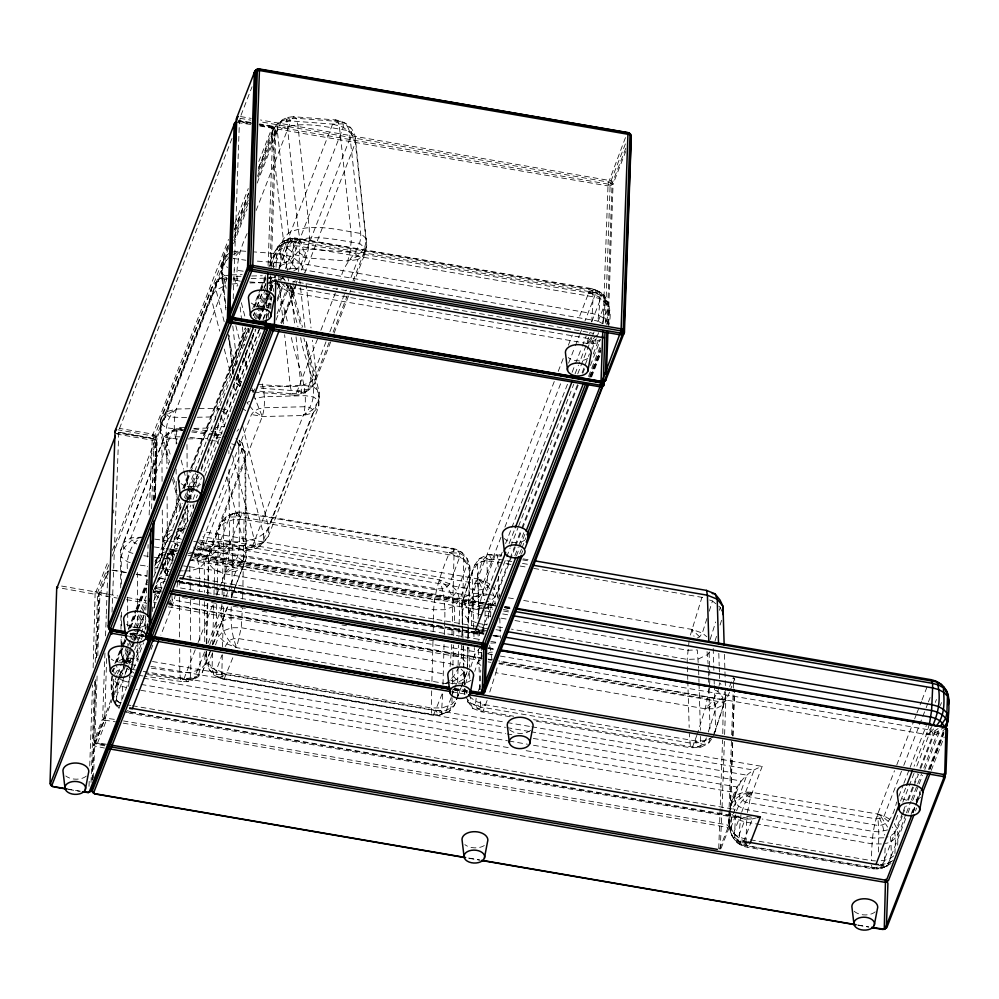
<?xml version="1.0" encoding="UTF-8"?>
<svg xmlns="http://www.w3.org/2000/svg" width="999" height="999" viewBox="0 0 999 999"><rect width="100%" height="100%" fill="white"/><g stroke="black" fill="none" stroke-linecap="round" stroke-linejoin="round"><path stroke-width="0.75" stroke-dasharray="5 3.75" d="M285.377 268.669L295.517 242.557L294.43 237.849L288.624 239.261L287.287 242.158L286.338 269.343L292.582 268.544L293.531 241.358L294.43 237.849L591.508 288.561L597.527 290.821C601.548 300.2 598.501 311.188 598.014 321.104L602.884 323.813C603.696 313.873 607.342 302.048 601.66 293.132L595.154 289.585L592.107 290.334L588.648 292.994L578.508 319.106M215.384 419.592L217.37 408.029L248.202 328.634M206.081 651.648C203.921 664.223 210.839 677.26 224.038 679.308L433.416 715.334L438.998 715.334L449.612 711.138L454.233 705.694L457.255 698.001M206.281 643.856L207.355 601.773M207.555 593.98L207.755 586.188M207.917 579.957L208.516 556.58L221.653 521.79L226.273 516.346L236.9 512.162L242.47 512.15L451.848 548.176C463.511 550.212 471.491 560.901 469.892 572.727L468.531 625.711M206.556 651.111L206.269 662.025L212.088 668.294L221.878 671.915L431.256 707.941L442.395 707.929L451.91 704.283L455.469 700.099M206.756 643.319L207.829 601.236M207.992 595.004L208.304 582.542M208.354 580.981L208.516 556.58L211.526 548.876L219.343 544.205L229.87 543.818L439.248 579.845L449.662 583.841L457.167 591.146L459.765 599.812L458.803 637.212M212.487 652.709L212.088 668.294L213.861 675.149L222.34 678.284L431.718 714.31L441.371 714.297L449.612 711.138L451.91 704.283L452.16 694.942M212.687 644.917L213.761 602.834M213.961 595.042L214.236 584.14M214.285 582.579L214.598 570.117L216.795 560.601L222.39 550.973L229.87 543.818L242.47 512.15L244.168 513.186L453.546 549.213L462.025 552.347L463.811 559.19L462.137 624.65M216.721 604.308L216.121 627.684L218.719 636.338L226.236 643.656L236.651 647.652L446.016 683.678L456.543 683.279L464.36 678.608L467.382 670.916L461.513 686.588M216.97 594.954L217.245 584.04M217.282 582.479L218.644 529.495L221.653 521.79L229.47 517.12L232.143 513.973L239.997 516.733L449.375 552.759L459.652 553.121L467.057 557.779L467.295 564.06L469.892 572.727L459.765 599.812L454.433 606.106L444.917 609.74L433.766 609.752L224.388 573.726L214.598 570.117L208.791 563.836L211.763 555.169L211.526 548.876M221.903 604.245C219.58 620.104 222.265 638.174 236.651 647.652L241.234 627.734L242.37 608.391M222.14 594.892L222.302 588.661M222.465 582.429L223.976 523.201L226.273 516.346L236.9 512.162L239.997 516.733L229.47 517.12L219.343 544.205L219.48 547.839L222.39 550.973L227.285 552.784L436.663 588.811L442.232 588.798L446.99 586.987L449.662 583.841L459.79 556.755L459.652 553.121L456.743 549.987L449.375 552.759C440.584 573.826 432.642 595.916 433.529 619.105M222.315 654.77L221.878 671.915L222.34 678.284L224.038 679.308L233.441 656.206M222.515 646.977L223.589 604.894M223.788 597.102L225.275 563.736L229.87 543.818L219.48 547.839L211.763 555.169L216.795 560.601L225.275 563.736L434.652 599.762L444.305 599.75L452.547 596.59L457.167 591.146L467.295 564.06L459.79 556.755L449.375 552.759L451.848 548.176L453.546 549.213L454.021 555.581L452.297 622.589M231.256 606.843C230.382 620.629 231.481 634.715 236.651 647.652M231.493 597.489L231.78 586.575M231.818 585.027L233.491 519.567L234.515 513.199L244.168 513.186L242.919 586.563M242.607 599.038L242.882 588.124M431.693 690.796L431.256 707.941L431.718 714.31L433.416 715.334L442.819 692.232L441.371 714.297L438.998 715.334L435.901 710.764L226.523 674.737L216.246 674.362L208.828 669.717L208.591 663.436L206.006 654.77L207.068 651.91M431.93 681.443L432.967 640.921M433.204 631.568L433.491 620.666M442.994 684.552L444.08 642.469M444.28 634.677C444.917 616.346 446.491 597.215 439.248 579.845C453.633 589.323 456.306 607.392 453.996 623.251M451.748 644.417L450.112 666.495M451.985 635.064L452.26 624.15M452.197 693.381L452.272 690.259M452.435 684.028L452.872 666.882M452.909 665.322L453.434 645.067M453.671 635.714L453.946 624.8M457.292 696.44L457.492 688.648M457.654 682.417L458.054 666.832M458.091 665.272L458.603 645.004M461.613 644.917L461.288 657.379L459.403 665.534M461.813 637.125L462.087 626.211M467.32 669.455L467.544 646.515M467.744 638.723L469.617 565.471L463.811 559.19L454.021 555.581L244.643 519.555L233.491 519.567L223.976 523.201L218.644 529.495M467.495 666.233L467.982 647.539M468.219 638.186L468.494 627.272M89.023 786.313L89.236 780.069M89.723 766.033L92.557 684.952M93.157 667.794L95.155 591.845L59.565 585.714M91.034 782.504L94.568 681.143M95.23 662.424L97.565 595.367L96.104 591.495L108.466 560.464M92.145 780.057L93.357 745.404L124.925 664.11M95.642 679.632L93.644 740.084L96.191 743.256L104.858 744.942M96.404 657.879L98.626 594.168L108.254 570.754L107.555 578.396M92.245 779.944L93.968 743.818L93.357 745.404M93.644 740.084L95.754 679.482M96.516 657.717L99.251 592.582L98.626 594.168M93.519 778.146L94.568 748.014L96.154 744.168L95.542 742.856L125.936 664.597M97.09 676.036L94.805 741.295L95.142 742.719L96.841 743.331L104.533 744.655M97.79 655.831L99.85 596.778L101.436 592.919L100.824 591.62L108.903 570.829M104.945 652.984L102.722 716.695L104.183 720.566L95.579 741.957L96.191 743.256M105.544 635.888L106.256 615.684M106.306 614.135L107.505 579.944M106.631 658.516L104.733 718.031L105.132 720.217L115.472 721.815M113.636 513.011L113.749 509.89M112.05 612.125L118.869 430.132L232.268 137.725M112.35 676.136C111.763 687.175 109.178 700.711 119.256 708.628L113.749 701.635L112.962 696.678L113.549 679.869L111.975 675.736C110.652 685.851 109.278 699.575 121.591 703.196L122.914 680.656L118.044 677.946L116.471 700.349L117.095 705.132L119.53 706.493M145.167 628.808L145.604 616.333M145.829 610.089L146.104 602.297M146.428 592.931L147.352 566.421M147.677 557.067L148.114 544.592M149.151 514.96L152.372 435.901L228.521 239.41M151.598 508.741L153.996 440.122L152.884 434.153L119.393 428.384M153.771 500.249L155.894 439.435L155.532 437.5L152.884 434.153L154.97 434.965L156.955 438.236L154.783 500.599M153.883 500.087L155.607 439.41L120.092 432.754L116.833 433.616M155.157 498.189L156.618 440.459L153.921 438.786L118.481 433.017L118.257 434.353L151.761 440.109L153.996 440.122L156.955 438.236L227.51 256.568M155.27 498.014L157.118 442.045M152.323 611.563L152.485 607.042M155.145 572.927C154.071 564.248 156.468 553.808 166.084 551.411M154.333 607.854L154.857 592.794L155.981 586.838L194.368 488.012M159.74 563.711L160.714 555.968L162.862 552.784L166.346 551.523M162.013 558.029L162.437 545.804L164.186 536.6L178.833 498.863M162.55 553.833L162.974 541.608L179.882 498.076M165.547 560.102L165.172 579.732M167.407 574L167.52 553.608L172.64 556.455L172.49 561.038M171.94 563.848L172.815 550.424L173.314 549.687L177.26 549.974M233.217 298.713L239.373 122.502L240.497 116.546L252.06 86.776M266.233 318.519L266.558 309.166M266.608 307.605L267.108 293.569M268.082 265.497L272.877 128.272L272.477 126.661L260.289 124.563M268.244 317.67L268.519 309.865M268.569 308.316L269.056 294.28M270.042 266.209L274.837 128.971L273.451 127.01L271.978 127.51L259.802 125.412M269.88 308.441L270.23 295.492M270.504 290.359L270.929 275.212M271.204 267.42L275.999 130.195L274.488 127.547L272.477 126.661L258.441 162.387M270.891 308.741L271.104 302.709M271.154 301.211L271.316 296.691M271.516 290.659L272.315 280.195L270.766 282.829L271.84 281.618M273.564 267.982C271.391 255.519 277.235 240.996 290.572 238.336L292.944 239.473L295.517 242.557L588.648 292.994C607.342 292.12 612.887 308.516 609.003 324.488M273.376 291.483L273.476 288.461M276.049 267.195L276.586 251.91L277.66 247.09C283.691 241.77 292.207 240.734 299.912 241.808L593.044 292.245C599.562 293.569 607.092 296.878 608.666 304.046L608.154 308.029L601.96 323.988M554.27 381.506L477.634 578.846C472.277 593.756 471.653 609.777 471.403 625.449L474.1 625.636M478.496 615.234L478.733 596.678L477.634 578.846L202.922 531.58M480.057 689.672L480.744 670.079M481.118 659.54L481.431 650.499M485.164 611.338L484.677 625.087L482.767 632.554L476.96 633.965L473.014 633.691L176.224 582.23M490.646 616.895L491.008 606.206L489.785 598.026M495.292 606.156L494.68 597.539L492.232 591.795L494.33 588.686L506.156 558.216M603.084 323.114L608.066 183.878L625.524 137.425M605.319 323.152L610.102 185.926L609.115 184.291L259.528 123.913M607.167 324.026L612.012 185.24L610.277 182.405L259.94 121.728M608.179 324.375L613.074 184.028L611.076 180.757L260.464 119.98M608.628 324.088L609.527 309.203C607.517 302.31 605.981 293.993 598.164 291.271L593.681 291.221L588.648 292.994L591.508 288.561L597.527 290.821M718.743 848.651L722.552 739.884M722.764 733.666L723.288 699.924L499.188 661.55M722.002 809.115L720.179 849.387L721.715 846.765M722.065 807.567L724.4 740.746M724.612 734.527L725.699 703.446L724.238 699.575L727.459 692.045M731.443 741.008L728.571 823.363L726.985 827.222L727.597 828.521L719.517 849.312M731.668 734.789L733.241 689.722M733.291 688.174L733.503 681.955M747.402 812.462L750.486 797.252L762.162 766.42C743.331 772.427 731.805 790.746 730.019 809.802C726.773 824.187 729.969 844.517 747.464 847.252L873.089 868.868L880.893 868.655L889.847 864.372M730.219 810.589L729.17 827.559L730.394 810.201M730.281 809.04L732.604 742.22M732.829 736.001L734.452 689.385M730.381 808.878L732.717 742.057M732.941 735.851L734.565 689.223M902.621 812.761L882.442 864.734L880.281 866.882L874.412 867.631L748.788 846.016L745.279 844.592L740.796 844.555L737.299 842.694L731.792 835.701L729.432 826.61L729.969 822.414L735.014 809.427L735.601 792.619L737.05 786.975L525.099 750.499M875.511 860.913L871.478 860.626C871.715 844.954 872.339 828.933 877.696 814.035L894.517 770.716M878.521 851.947L878.808 831.855L877.696 814.035L752.072 792.419C744.492 791.208 735.601 793.368 731.755 800.599L730.019 809.802M885.176 848.051L884.165 864.847L882.841 867.731L880.893 868.655L878.508 867.519M894.929 853.546L895.466 838.273L894.754 832.716L892.307 826.972M897.676 845.129L898.051 834.44L897.214 829.07L894.392 823.875L898.326 813.76M478.022 618.781C479.433 596.728 487.762 575.736 495.142 555.157L497.152 554.383L501.735 555.169M709.577 684.902L709.889 678.821M132.78 676.311L129.708 675.786L128.409 688.149L122.178 686.4L117.058 683.541L113.549 679.869M279.308 268.356L282.155 254.058L332.617 124.126L335.389 119.917C344.493 121.229 352.797 126.786 355.095 136.114L366.745 245.504L364.897 253.846L354.245 281.268M114.211 673.139L113.212 670.516L113.724 666.533M130.17 677.447L119.768 705.893L115.147 702.309L112.263 697.714L112.775 693.718L119.493 676.398M163.237 563.786L162.725 567.769L166.883 575.724L162.725 567.769L162.288 565.197M165.609 572.377L166.046 568.98L190.834 505.132M172.64 556.455C173.888 536.663 190.884 523.151 194.081 503.746M177.834 529.42L177.997 528.121L184.503 528.409L182.917 533.254L179.408 531.83L177.834 529.42L184.503 528.409L179.408 531.83L173.252 538.786M740.946 814.722C740.471 824.625 737.412 835.614 741.445 844.992L743.805 846.228L746.865 845.479M177.672 582.142L176.973 587.375L481.555 639.785M298.614 271.603L299.975 246.366L299.912 241.808L298.376 238.124L295.517 242.557C280.207 238.798 271.253 253.634 269.006 266.696M591.745 322.04L593.106 296.803L592.494 289.41L299.363 238.973L293.931 238.586L283.978 240.946C278.396 248.714 281.169 259.478 280.619 268.469M689.123 640.646L687.162 659.365L687.762 679.482M709.427 687.936L705.244 708.791L697.414 733.566M159.453 593.581L154.857 592.794L155.082 591.458L161.301 591.982M735.589 814.809L734.515 834.415L735.139 839.197L739.997 841.907L745.916 843.568L747.464 847.252L750.311 842.831M718.793 687.062L717.906 691.358L712.612 700.873L705.244 708.791L495.866 672.764L488.961 694.63M719.093 685.626L719.68 682.767L721.615 685.164M171.778 535.352L168.157 539.16L165.16 544.517L164.011 549.937L162.437 545.804L164.186 536.6L167.32 532.43L179.72 500.499M606.805 324.588L607.38 321.878L603.858 318.206L598.738 315.359L592.519 313.611L299.388 263.174C292.22 262.287 284.178 262.7 278.184 267.17M113.112 669.043L112.512 671.553L113.636 668.656M175.724 593.968L172.652 604.807L160.876 635.127M296.466 283.616L293.756 292.969L281.93 323.439M593.618 333.579L589.959 332.555L586.888 343.406L578.995 363.723M929.482 723.663L926.41 734.502L914.073 766.27M495.866 672.764L497.989 664.285M690.396 635.039L701.935 597.327L704.907 597.165M741.658 812.212L745.341 802.234L752.072 792.419C743.706 792.844 735.127 796.84 731.243 804.582L734.415 810.264M449.912 682.167L446.016 683.678L446.878 680.681M465.309 684.377L470.367 668.343M470.829 666.882L474.513 655.232L479.857 647.689L482.155 656.156L477.522 662.674L474.762 671.415M476.136 698.251L475.349 705.406L478.259 709.003L483.154 710.976L513.723 716.246M478.434 690.958L480.744 683.666M487.125 700.461L483.154 710.976L481.143 711.75L472.664 708.328L466.446 699.587M706.942 618.493L702.334 633.066L699.662 636.838L696.091 638.536M709.24 611.201L712.462 600.998L707.192 599.163M710.152 639.485L715.671 621.99M719.355 610.327L720.279 607.417L716.92 604.657M714.997 641.096L716.845 635.277M720.067 625.062L721.902 619.23M696.952 735.027L692.532 747.002L690.521 747.776L534.64 720.953M706.455 737.874L702.859 744.555L698.101 746.84L692.532 747.002L533.591 719.655M708.291 732.042L715.659 708.728L715.521 704.47L712.612 700.873L707.717 698.9L498.339 662.874M713.498 735.551L725.761 698.463L725.586 692.27M725.499 689.959L722.926 697.577L723.164 704.944L715.659 708.728L705.244 708.791L715.521 704.47L722.926 697.577L717.906 691.358L712.25 689.073M209.728 644.792L216.121 627.684L221.466 621.39L230.981 617.757L242.133 617.744L451.498 653.771L461.288 657.379L467.107 663.661M212.325 653.446L208.591 663.436L216.109 670.741L226.523 674.737L219.143 677.509L216.246 674.362L216.109 670.741L221.965 655.057M215.522 644.892L218.719 636.338L223.339 630.893L231.581 627.747L241.234 627.734L450.611 663.761L457.679 666.37M225.162 646.503L228.896 640.509L233.654 638.686L239.236 638.686L445.554 674.188M451.211 697.539L446.416 710.364L443.756 713.511L435.901 710.764L446.416 710.364L454.233 705.694L460.639 688.586M451.748 696.116L456.543 683.279L456.406 679.657L453.509 676.51L449.837 675.162M461.163 687.162L464.36 678.608L464.123 672.327L461.113 669.068M457.779 696.578L460.989 688.024M234.728 223.426L248.276 188.549M228.359 245.067C216.046 265.659 224.375 289.36 225.986 311.426M234.528 229.196L248.539 193.094M258.641 167.108C267.769 150.424 268.456 117.333 293.669 116.746L335.389 119.917L346.378 123.626L349.313 130.782L360.689 233.454C362.15 251.76 343.319 260.989 341.059 278.346M228.346 246.029L154.97 434.965L152.372 435.901L117.894 429.782M234.553 230.045L248.664 193.719M258.254 169.006L274.063 128.309L273.451 127.01M228.759 247.64L221.466 266.408L226.049 307.779M234.927 231.756L248.376 197.103M258.466 171.116L271.928 136.476L273.776 128.134L283.379 119.306L290.896 120.941L332.617 124.126L343.156 123.851L351.386 128.247L351.623 134.053L355.369 142.82L366.745 245.504L352.734 281.593M227.01 254.795L156.456 436.463L153.883 438.099L151.96 438.086L116.758 431.705M233.778 237.35L248.464 199.563M257.492 176.311L275.549 129.808L275.499 128.596L274.038 127.622L271.978 127.51L274.063 128.309L276.049 131.581L257.43 179.545M112.4 550.324L155.182 440.172L154.57 438.873M233.716 240.584L248.401 202.797M108.829 564.86L97.203 593.431L93.631 594.018L58.429 587.637M112.2 556.156L156.668 441.67L156.618 440.459L155.145 439.473M233.616 243.719L247.078 209.066M257.168 183.079L280.719 122.44L290.896 120.941L293.669 116.746L296.216 118.257L337.937 121.428L339.56 128.247L350.936 230.919L351.211 241.209L350.05 252.235L347.789 261.026L306.069 257.854L295.379 254.757L287.05 247.914L283.304 239.148L271.928 136.476L277.247 130.182C299.488 119.555 326.111 127.173 349.313 130.782L355.095 136.114L355.369 142.82L304.907 272.752L301.161 263.986L292.832 257.143L282.155 254.058L254.333 251.935M247.153 233.554C239.51 249.725 234.965 267.682 237.787 285.589M256.131 210.464L290.896 120.941L288.112 117.22L286.588 119.068L278.384 122.69L277.247 130.182L288.624 232.867L291.658 242.47L298.039 251.623L306.069 257.854L300.462 272.29M114.835 663.648L124.376 639.098M128.297 628.995L135.589 610.227M136.151 608.778L147.365 579.907M182.78 488.711L190.11 469.842M190.672 468.394L245.329 327.647M252.66 308.778L259.99 289.922M260.552 288.461L265.622 275.412M115.884 662.886L122.602 645.566M123.164 644.118L124.85 639.785M128.771 629.682L136.064 610.913M136.626 609.465L147.278 582.042M183.828 487.924L189.46 473.414M191.721 467.607L245.816 328.309M254.27 306.543L266.109 276.074M270.055 265.909C271.641 251.149 286.376 243.356 299.975 246.366L593.106 296.803L599.325 298.551L604.445 301.398L607.966 305.07M125.262 640.709L116.858 662.362C122.964 657.292 131.306 657.517 138.649 659.14M130.32 627.709L137.038 610.389M137.6 608.94L147.14 584.403M154.982 564.185L159.316 555.307L163.511 553.234M184.228 488.898L246.778 327.822M254.67 307.505L265.946 278.484M271.016 265.434L278.334 246.566L280.432 243.456L287.2 239.56L291.171 240.11L295.517 242.557L289.822 241.071L284.615 241.383L274.088 266.858M123.913 645.317L121.129 652.522L123.701 663.648M124.475 643.88L126.711 638.124M130.632 628.034L137.338 610.764M137.899 609.328L147.402 584.84M154.67 566.121L162.5 545.966L162.263 509.065M253.259 315.634L254.37 312.749M256.618 306.968L263.349 289.648M263.911 288.199L267.27 279.545M248.539 328.659L232.842 369.081L233.067 374.45M253.596 315.672L254.708 312.774M256.955 307.005L263.686 289.673M264.248 288.236L265.921 283.903M272.652 266.583L283.304 239.148L288.624 232.867C310.864 222.24 337.487 229.845 360.689 233.454L366.471 238.786L364.66 248.027L364.897 253.846L357.954 259.528L350.112 279.732M126.661 646.44L121.304 661.9L127.373 659.352L134.041 658.341L127.085 663.648M130.032 637.787L131.706 633.453M133.953 627.672L140.684 610.352M141.246 608.903L146.291 595.916M153.584 577.147L161.988 555.494L157.23 558.416L154.87 561.538M172.652 528.046L182.23 503.384M184.478 497.577L187.862 488.873M188.424 487.425L250.412 327.809M254.358 317.645L266.196 287.175M269.58 278.471L270.704 275.574M116.97 675.361L111.925 688.348L112.775 693.718L115.584 698.913L120.08 703.433M117.532 673.913L121.453 663.811M122.015 662.362L128.184 646.49M128.746 645.042L130.432 640.709M130.994 639.26L134.915 629.158M135.477 627.722L141.646 611.838M142.208 610.389L146.129 600.287M185.489 498.926L195.642 472.802M255.369 318.993L265.522 292.869M269.468 282.717L271.716 276.91M186.676 499.363L196.328 474.525M256.656 319.156L266.87 292.869M269.643 285.726L271.391 281.243M126.186 663.473L123.988 661.375L127.897 651.298M130.132 645.541L131.818 641.221M132.368 639.785L136.289 629.707M136.851 628.271L146.353 603.783M187.737 499.725L192.258 488.099M192.819 486.638L197.34 475.012M258.291 318.057L269.018 290.447M269.58 288.998L272.964 280.269M120.055 674.949L132.954 641.745M133.516 640.309L143.044 615.759M188.024 499.937L192.532 488.336M193.107 486.875L198.177 473.826M258.479 318.556L262.412 308.404M262.987 306.955L269.181 290.984M269.742 289.535L272.565 282.28M125.437 662.799L131.119 648.176M131.631 646.852L138.436 629.333M138.948 628.021L145.13 612.075M129.783 652.285L127.535 658.054L127.86 660.626L130.532 662.649L133.154 659.427M132.03 646.503L133.704 642.17M134.266 640.734L138.749 629.183M139.311 627.734L143.794 616.183M153.334 591.645L165.672 559.877M166.234 558.441C166.683 553.496 171.104 550.049 175.936 551.211L152.547 610.701M178.571 526.673L187.025 504.907M189.273 499.1L198.289 475.886M201.111 468.631L255.207 329.32M259.153 319.168L269.855 291.596M270.429 290.147L274.375 279.995M278.883 268.381L289.023 242.257L292.944 239.473L297.053 239.36L592.107 290.334L594.767 292.357L595.092 294.93L584.939 321.041M239.835 386.438L236.825 383.666L236.588 377.847L255.095 330.207M259.016 320.105L263.499 308.554M264.061 307.105L270.23 291.233M270.791 289.785L274.713 279.683M279.196 268.132L287.05 247.914L291.658 242.47C312.687 232.755 337.774 240.459 359.652 243.406L364.66 248.027L357.829 256.169L347.789 261.026L357.954 259.528L357.829 256.169L354.932 253.496L350.05 252.235L308.329 249.063L302.784 249.538L298.039 251.623L295.379 254.757L289.772 269.193M194.93 486.55L198.876 476.386M201.136 470.566L255.881 329.595M259.84 319.418L270.567 291.808M271.129 290.359L273.389 284.54M126.498 663.149L134.952 641.408M135.514 639.959L145.08 615.322M105.732 721.977L97.652 742.769L106.881 744.355M124.55 675.824L115.584 698.913L115.147 702.309L116.421 705.656L119.618 707.654M125.112 674.375L128.471 665.709M129.033 664.273L132.405 655.606M134.64 649.837L146.978 618.069M153.709 600.749L158.042 591.87L165.072 588.086M193.094 499.338L197.04 489.173M197.602 487.724L201.548 477.572M203.796 471.765L259.028 329.558M262.974 319.405L266.92 309.24M267.482 307.792L271.428 297.64M259.603 329.233L228.197 410.077L225.562 413.361L220.891 415.834L224.663 426.148L215.21 427.872L218.282 444.18M263.524 319.131L267.445 309.016M268.007 307.58L271.928 297.465M276.973 284.478L278.584 277.997M136.276 652.572L140.772 641.021M141.321 639.585L144.693 630.918M145.255 629.47L146.378 626.585M196.341 497.939L197.465 495.042M204.795 476.173L261.139 331.069M266.221 318.007L267.907 313.661M277.485 288.986L281.431 278.833M136.164 657.167L141.196 644.205M133.541 668.781L143.631 642.794M277.06 299.25L281.568 287.637L285.664 283.554L293.756 292.969L586.888 343.406L593.381 343.693L599.3 342.307L599.625 339.847L593.556 342.395L586.888 343.406L592.981 334.69M277.435 300.961L284.727 282.193M277.123 313.674L287.774 286.251L285.489 284.715M276.049 320.055L287.312 291.034L291.246 288.236L295.342 288.124L588.473 338.561L591.982 339.985L593.556 342.395L591.695 348.052M151.124 649.437L152.797 645.117M280.831 322.814L297.09 280.944M281.518 323.639L292.732 294.767L292.507 288.336L290.871 285.789M197.228 546.041L201.099 547.652L211.813 546.478L252.759 545.466L259.777 546.191L262.412 542.907L312.874 412.974L312.762 409.752L309.94 407.467L305.157 406.73L264.211 407.742L258.753 408.741L254.083 411.213L251.448 414.498L200.986 544.43L201.099 547.652L203.921 549.937L208.704 550.674L249.65 549.662C258.142 549.587 263.699 542.694 268.281 536.426L318.743 406.493L319.056 391.408L305.594 339.123M195.255 649.762L184.066 678.558L181.98 681.618L144.58 676.186M198.052 642.569L213.149 603.696M216.496 595.054C223.401 578.958 229.995 562.275 229.483 544.443L228.983 466.021M317.507 338.986L297.315 390.959L294.543 395.167L254.37 392.108M320.866 330.319L337.125 288.449M204.595 651.897L194.53 677.821L192.095 680.282L187.5 681.668L181.98 681.618L180.432 679.332L179.82 672.302L179.658 646.166M207.942 643.256L223.039 604.383M225.836 597.19L230.319 585.664M230.869 584.228L235.901 571.266L235.539 568.406L232.467 565.896L227.497 564.423L191.596 559.203M325.999 341.82L307.492 389.46L304.832 392.607L300.1 394.692L294.543 395.167L292.008 393.656L254.92 390.834M329.92 331.705L346.191 289.847M329.183 342.232L316.283 375.437L314.435 383.778L309.827 389.223L304.832 392.607L297.315 390.959L257.143 387.899M333.104 332.118L347.128 296.029M209.94 651.735L202.148 672.739L197.927 676.997L192.095 680.282L145.167 672.914M212.737 644.53L227.834 605.656M231.194 597.015L235.102 586.937M235.664 585.501L246.291 558.141L245.642 456.655L244.905 450.924L242.145 442.819L238.948 440.222M210.539 651.148L202.148 672.739L194.53 677.821L184.066 678.558L187.5 681.668L189.985 679.407L197.927 676.997L200.025 669.605L199.912 651.161M213.336 643.943L228.434 605.069M231.231 597.864L246.291 558.141L245.554 552.41L244.905 450.924L238.749 445.904L236.813 438.486M330.694 341.908L314.435 383.778L307.492 389.46L297.315 390.959L300.1 394.692L301.623 392.832L309.827 389.223L310.964 381.718L306.206 338.811M334.066 333.241L350.886 289.935M625.399 143.906L611.076 180.757L607.879 185.914L259.166 125.911M625.786 148.239L612.574 182.255L607.879 185.914L610.102 185.926L613.074 184.028L625.736 151.423M558.216 371.353L564.41 355.382M568.356 345.229L572.302 335.065M500.974 537.25L484.065 580.781L481.918 582.929L478.121 583.828L202.859 536.688M504.92 527.097L561.276 381.993M568.606 363.124L574.8 347.165M575.362 345.716L579.308 335.552M579.87 334.103L581.568 329.745M193.706 541.371L474.55 589.697C480.007 590.446 486.988 589.535 489.822 584.178L502.222 552.247M505.606 543.543L511.238 529.033M511.8 527.584L567.594 383.928M572.102 372.315L574.924 365.06M575.486 363.611L581.68 347.652M582.242 346.203L586.188 336.039M591.82 321.528L600.849 298.314L601.161 295.854L598.164 291.271M509.115 543.643L515.322 527.684M575.049 373.876L578.433 365.172M506.718 556.768L510.102 548.064M510.664 546.615L517.994 527.747M518.556 526.298L573.788 384.091M577.734 373.938L591.82 337.662M592.382 336.201L594.068 331.855M598.014 321.69L605.344 302.834L605.781 299.438L604.507 296.091L600.237 293.419L594.767 292.357L588.648 292.994C598.613 294.867 608.716 302.547 609.003 313.399L605.057 323.551M509.415 559.902L482.367 629.557L480.219 631.705L474.338 632.454L473.014 633.691L472.028 632.842L175.125 581.343M509.977 558.453L514.485 546.84M515.047 545.392L521.253 529.433M521.815 527.984L577.609 384.328M582.117 372.714L589.447 353.846M515.172 547.452L497.14 593.881L494.68 597.539L490.509 600.499L486.413 601.972M515.734 546.003L521.928 530.044M522.489 528.583L578.284 384.94M582.792 373.326L584.49 368.968M591.808 350.112L596.316 338.499M596.89 337.05L598.576 332.692M497.977 599.25L499.675 594.904M514.885 555.719L518.269 547.015M518.831 545.566L524.463 531.056M593.219 354.021L599.412 338.062M516.471 555.831L519.28 548.364M519.867 547.115L525.511 532.579M590.409 365.447L600.574 339.298M519.68 553.733L521.378 549.375M521.94 547.927L525.886 537.749M588.548 376.436L600.399 345.916M589.41 377.123L600.686 348.102M521.628 553.658L522.752 550.761M590.384 376.635L600.524 350.512M590.596 376.473L600.761 350.312M590.859 377.297L600.449 352.635M591.658 376.798L600.699 353.546M729.62 686.5L732.841 678.184M729.495 692.157L726.261 700.474L723.688 702.11L721.765 702.097L498.776 663.723M730.032 690.771L734.34 679.682L734.29 678.471L732.816 677.484M730.556 805.619L735.601 792.619L136.089 689.472M721.091 848.351L729.794 825.973M896.765 764.947L914.147 720.192M914.709 718.743L916.395 714.41M916.945 712.974L921.44 701.423M922.002 699.974L927.047 686.975M901.523 771.203L884.14 815.971L881.992 818.106L876.111 818.868L748.563 796.715L745.891 794.692L745.579 792.12L754.108 770.154L531.543 731.855M903.77 765.434L925.636 709.128M926.198 707.679L927.871 703.358M928.433 701.91L930.119 697.577M533.316 738.423L746.777 775.149L739.347 795.966L740.259 798.401L745.341 802.234L874.625 824.874C888.81 828.458 894.117 812.899 896.627 802.035M898.863 796.253L903.358 784.702M903.908 783.266L909.515 768.83M910.077 767.382L926.348 725.511M935.314 702.409L936.438 699.525M900.611 800.923L906.218 786.475M902.809 802.209L914.023 773.338M916.832 766.121L931.967 727.135M940.371 705.481L941.495 702.597M903.183 811.313L905.431 805.544M907.666 799.762L913.835 783.878M914.397 782.442L917.769 773.775M920.004 768.006L932.904 734.802L932.579 732.23L927.996 729.67L500.349 656.081M902.259 816.071C899.287 824.362 896.652 835.314 886.488 837.162M902.821 814.635L906.18 805.968M908.428 800.187L913.473 787.2M914.035 785.751L918.518 774.2M920.753 768.431L936.463 728.009M905.906 814.222C901.123 824.949 899.562 841.245 885.339 843.468M906.468 812.774L910.951 801.235M911.513 799.787L917.119 785.351M917.681 783.903L921.602 773.8M923.85 768.019L939.547 727.597M905.743 818.593L888.361 863.348L884.265 867.432L880.281 866.882M907.979 812.824L910.788 805.606M913.036 799.824L918.643 785.389M919.192 783.94L922.564 775.286M924.799 769.505L938.823 733.416L938.211 728.521L932.579 732.23L926.41 734.502L498.763 660.926M911.063 814.235L913.873 807.017M916.108 801.235L920.042 791.133M928.446 769.48L943.58 730.494L944.018 727.097L939.135 730.956L933.066 733.503L926.41 734.502L933.141 724.687M912.599 812.262L915.971 803.596M916.533 802.16L920.454 792.045M929.42 768.943L944.005 731.405M912.886 812.374L915.134 806.568M915.696 805.119L920.204 793.531M929.769 768.893L943.843 732.654M913.086 812.949L916.445 804.282M917.007 802.834L920.366 794.18M929.907 769.63L943.918 733.541M915.496 810.963L916.62 808.066M931.255 770.379L944.205 737.05M106.706 573.376L107.33 571.79M714.597 733.116L725.761 698.463L725.536 691.37M119.043 675.586L124.288 666.495M127.298 668.169L124.675 674.375L120.542 672.065L117.695 669.093L116.421 665.746M736.575 810.838C739.322 803.084 744.942 796.478 752.072 792.419C743.693 794.68 736.226 800.449 732.742 808.516M474.338 632.454L475.362 630.332M114.698 674.45L119.505 667.195M251.149 122.989L238.973 120.891L238.486 121.741L250.662 123.839M459.09 666.895L453.509 676.51L450.299 679.582M252.822 391.983L254.907 388.836M274.25 277.934L276.711 274.275M154.907 561.363L156.543 558.928L160.714 555.968L164.81 554.495M113.212 670.516L114.823 668.131M709.602 651.96L707.829 654.47L698.301 659.015L687.162 659.365L511.401 629.12M713.86 733.041L715.646 730.531L714.31 685.639M711.5 739.185L708.416 743.531L700.174 747.477L690.521 747.776L689.36 733.666M945.941 727.359C942.045 733.99 933.478 735.514 926.41 734.502L931.493 731.093L936.15 726.36M237 431.268L238.761 429.083M229.408 256.893L223.551 263.873L221.741 273.114L227.522 278.459M293.818 270.642L296.553 269.43L301.161 263.986L351.623 134.053L343.294 127.21L332.617 124.126L340.272 121.191L343.156 123.851L343.294 127.21L292.832 257.143L290.172 260.289L285.439 262.375L279.882 262.849L255.157 260.964M154.083 592.132L154.62 591.533L153.434 592.057L155.569 591.183M596.628 335.264L591.982 339.985L586.888 343.406L593.069 341.121L598.701 337.412M446.016 683.678L449.225 680.606M100.862 592.32L99.301 593.793L102.01 595.454L117.383 598.101M95.579 743.556L94.018 745.029L95.03 746.078L104.408 748.026M464.123 672.327L456.406 679.657L451.211 681.668M727.572 827.821L729.12 826.348L726.423 824.687L123.576 720.953M756.405 817.881L752.409 818.918L130.744 711.95L129.42 713.186L125.762 712.162M874.412 867.631L873.089 868.868L872.102 868.031L741.445 844.992M120.717 587.936L120.479 551.023L123.227 542.981L130.857 537.899L141.321 537.162C130.619 544.08 126.211 557.18 127.41 569.467M229.096 253.334L223.314 258.067L223.551 263.873L227.56 267.57M279.158 280.02L282.692 277.497L283.878 279.92M155.469 563.761L159.852 560.651L164.161 559.09M495.392 603.096L491.008 606.206L485.264 608.279M893.78 855.856L890.496 858.191L884.752 860.264L878.196 861.113M891.72 861.388L884.165 864.847L877.934 865.646L877.035 869.155L876.485 867.781M176.074 532.18L184.503 528.409M124.475 662.849L134.041 658.341M893.118 860.426L888.361 863.348L879.844 864.622M229.995 274.925L224.55 275.924L224.013 278.184L225.437 285.302L216.096 290.234L210.839 296.803L160.377 426.735L160.589 433.166L168.669 464.535M249.6 401.286L246.903 402.709L248.689 404.832M713.036 737.012L705.531 740.796L695.117 740.858L485.739 704.832L475.212 701.161L467.395 694.742M891.033 863.536L886.837 865.609L881.642 865.921M232.904 254.52L240.434 250.886L246.616 251.348M487.649 653.521L490.397 652.21L494.53 652.085M292.819 282.03L295.529 280.831M251.149 278.509L267.832 278.097L270.467 276.948M95.155 591.845L96.104 591.495M165.235 581.193L159.765 583.166L155.594 586.126L159.615 594.005M104.183 720.566L105.132 720.217M487.524 594.73L478.733 596.678L473.301 596.291L193.993 548.226M487.549 624.05L478.121 625.923M485.089 631.705L477.46 633.229L472.028 632.842L471.478 630.007M723.288 699.924L724.238 699.575M887.599 829.907L878.808 831.855L873.376 831.468L747.751 809.852C742.207 808.728 735.801 805.906 734.465 799.812L734.889 796.428L740.908 780.956L528.983 744.492M141.321 537.162L131.231 540.771L123.864 547.952L121.216 556.768L121.403 585.976M173.938 539.06L180.694 538.299M177.535 548.164L169.58 550.574L173.814 557.08M189.223 561.013L197.178 558.603L201.398 554.333L242.782 447.789L242.145 442.819L235.939 438.486M488.286 628.171L479.77 629.432M226.711 277.685L224.013 278.184L215.921 282.467L211.363 288.149L160.901 418.082L160.377 426.735L169.605 462.587M232.268 284.053L239.385 283.229M260.177 386.875L303.846 385.352L313.411 386.838L319.056 391.408L318.743 406.493L312.874 412.974L303.221 415.522L262.275 416.546L251.448 414.498M253.709 394.118L254.982 398.426L264.435 396.703L305.382 395.679L313.661 396.965L318.556 400.924L312.762 409.752L303.221 415.522L252.759 545.466L249.65 549.662L246.179 548.126L205.232 549.15L196.953 547.852L203.921 549.937L211.813 546.478L262.275 416.546C265.784 404.745 264.735 392.108 261.363 380.394M220.841 437.462L213.711 438.286M233.167 251.948L240.434 250.886L233.279 258.404L245.891 260.264M168.843 550.936L178.247 550.811M167.432 553.833L177.522 553.558M165.597 558.578L172.153 557.729M170.255 574.7L159.266 577.459L161.588 589.348M483.803 602.634L472.427 602.822L191.571 554.495M482.642 608.616L471.99 608.641M484.09 629.657L477.859 630.456L476.96 633.965L476.048 630.369M883.865 837.811L872.502 837.999L762.187 819.018M881.405 843.968L872.065 843.83L746.44 822.214L740.222 820.466L735.102 817.607L731.58 813.935L730.993 830.743C735.202 836.388 742.232 838.548 748.925 839.547M269.368 277.934L275.487 277.26M747.252 843.144L738.723 842.394L734.452 839.722L730.294 831.78L730.806 827.784L736.101 814.16L739.622 817.507L745.242 819.155L752.409 818.918L743.868 840.896L745.279 844.592M274.363 283.816L281.78 283.928M130.195 562.624L127.373 561.775L121.216 556.768L120.479 551.023L164.61 436.438L168.831 432.167L179.271 427.497L182.692 430.606L172.24 431.356L164.61 436.438L123.227 542.981L123.864 547.952L129.196 552.285L133.491 553.571M481.568 630.744L486.763 630.431M490.759 643.094L497.727 642.881M231.518 274.887L242.133 274.625M241.046 276.261L233.466 276.448L237.125 286.288M251.661 275.999L262.287 275.736M232.954 278.971L240.534 278.771M250 282.967L275.786 282.317M190.072 408.716L176.423 409.053L166.783 411.613L160.901 418.082L160.589 433.166L166.234 437.737L178.833 439.148M199.176 408.491L220.08 408.541M186.626 417.545L169.705 417.107L166.883 414.822L166.783 411.613L217.245 281.668L219.867 278.396L224.55 275.924L226.885 279.121L176.423 409.053C173.089 420.342 173.838 432.455 176.948 443.706M197.24 417.282L215.434 416.833M181.843 428.708L174.263 428.896L165.984 427.609L161.089 423.651L166.883 414.822L176.423 409.053C161.85 421.228 165.422 441.483 171.241 457.155M193.981 428.409L212.175 427.947M187.937 438.923L207.642 438.436M237.15 122.49L251.561 124.6M155.082 591.458L160.09 591.995M184.778 427.547L179.271 427.497L176.786 429.757L168.831 432.167L166.733 439.56L166.92 468.781M184.965 429.832L176.786 429.757L175.986 447.54M180.045 436.813L175.911 436.775L166.733 439.56L161.863 444.48L162.088 481.381M179.171 570.816L183.317 570.854M184.69 570.866L190.21 570.904L199.388 568.119L204.258 563.199L245.642 456.655L242.782 447.789L237.275 442.569M167.907 554.108L174.413 554.395L173.314 549.687L169.468 550.187L171.84 551.323L174.413 554.395L168.706 552.922M292.582 268.544L298.963 268.993L598.014 321.104M292.894 281.843L296.84 282.118M171.878 595.217L172.165 599.825L481.893 652.909M243.194 271.166L234.191 269.955M240.372 281.219L228.921 278.821M249.638 281.93L272.814 283.691M257.929 384.365L290.372 386.838L301.486 385.889L310.964 381.718L316.283 375.437L312.375 340.184M250.287 390.484L253.371 390.721M746.353 842.444L737.811 839.959L733.191 836.375L733.616 832.979L739.622 817.507L124.663 711.288M193.756 428.858L222.178 432.979M192.32 430.706L213.262 433.753M214.76 433.978L220.742 434.84M191.671 431.918L212.612 434.965M214.111 435.177L224.588 436.7M189.935 437.3L210.876 440.347M212.375 440.571L218.356 441.433M199.55 540.097L229.483 544.443L239.398 547.39L245.554 552.41L242.894 561.226L243.531 566.196L235.901 571.266L225.449 572.015L189.535 566.795M154.783 539.11L168.244 541.071M169.743 541.283L180.22 542.807M196.066 549.55L228.983 554.333L237.562 556.88L242.894 561.226L235.539 568.406L225.449 572.015L232.467 565.896L237.562 556.88L239.398 547.39L238.749 445.904M154.221 546.928L164.698 548.451M166.196 548.663L176.661 550.187M143.769 555.719L148.264 556.368M154.246 557.23L161.726 558.316M163.224 558.541L173.689 560.064M183.554 565.921L188.049 566.583M140.272 565.159L147.752 566.246M155.245 567.332L158.229 567.769M159.728 567.994L170.205 569.505M151.398 668.169L179.82 672.302L190.846 672.402L200.025 669.605L204.907 664.685L204.832 652.384M147.515 674.55L180.432 679.332L189.985 679.407L190.846 672.402L190.709 649.325M140.097 675.536L143.082 675.973M199.613 541.87L202.347 542.295C223.701 538.998 254.233 549.113 268.818 527.772L319.28 397.839L303.883 338.087M240.497 116.546L251.248 118.394M239.985 118.294L250.724 120.142M250.312 122.328L238.511 120.517L239.373 122.502L238.973 120.891M239.298 121.166L251.473 123.264M259.091 124.575L272.802 126.935M298.376 282.38L589.959 332.555M523.126 558.853L529.245 559.902M501.261 556.206L487.5 554.682L479.258 558.628L474.637 565.147L461.913 603.696L462.5 623.826M522.652 559.89L528.771 560.938M511.788 561.563L498.039 559.203L486.888 559.552L477.372 564.098L472.04 571.628L474.05 639.747M522.489 563.411L528.608 564.46M510.901 564.46L492.557 561.301L482.142 561.363L474.637 565.147L461.913 603.696L462.549 624.587M520.067 566.033L527.709 567.345M533.828 568.406L701.935 597.327L705.881 598.701M487.012 594.155L472.015 593.431L464.51 597.215L464.747 604.582L462.187 612.2L467.994 619.392L476.386 622.777M488.548 594.417L497.714 596.003M508.416 597.839L516.058 599.15M523.701 600.474L691.808 629.395L702.334 633.066L706.805 636.738M189.573 552.085L486.451 603.171M487.999 603.433L495.691 604.757M504.92 606.343L512.612 607.667M195.167 553.721L482.829 603.221M488.986 604.283L495.129 605.344M504.37 606.93L512.05 608.254M483.017 603.783L475.062 601.286L472.152 597.689L472.015 593.431L482.142 561.363L484.815 557.604L489.572 555.319L492.557 561.301L484.815 557.604L479.258 558.628L477.372 564.098L478.883 615.184M484.54 604.045L495.242 605.881M504.408 607.467L512.05 608.778M188.249 553.321L192.857 554.12M194.393 554.383L494.368 605.993M505.132 607.854L511.288 608.903M188.037 555.244L192.645 556.031M194.181 556.293L494.155 607.916M503.384 609.502L511.076 610.826M192.869 557.579L482.067 607.33M483.603 607.604L492.832 609.19M503.596 611.038L509.752 612.1M189.61 560.052L484.278 610.764M485.814 611.026L491.958 612.075M502.709 613.935L508.841 614.984M490.484 616.321L478.259 614.223L469.78 610.801L464.747 604.582L472.152 597.689L482.43 593.369C473.439 601.46 466.558 613.111 468.181 625.574M501.173 618.169L507.292 619.218M514.935 620.529L687.637 650.249L697.29 649.949L698.576 668.306M477.784 623.339L486.95 624.912M497.652 626.76L503.758 627.809M178.284 575.012L477.547 626.51M479.083 626.773L485.227 627.834M495.979 629.682L503.658 630.993M177.847 580.844L483.966 633.516M494.742 635.364L500.886 636.425M113.037 570.154L126.873 572.539M136.101 574.125L146.865 575.973M159.178 578.096L165.322 579.145M179.171 581.53L483.666 633.928M492.894 635.514L500.574 636.838M111.826 570.167L125.662 572.552M136.438 574.4L147.203 576.261M157.967 578.109L165.647 579.432M177.959 581.543L483.991 634.203M493.219 635.789L500.899 637.112M490.784 641.37L498.476 642.694M162.113 587.887L155.981 586.838L154.483 588.224L161.601 589.635M487.999 647.702L495.691 649.013M161.189 591.82L153.359 590.147M488.811 648.339L496.491 649.662M487.599 648.351L495.279 649.675M182.455 597.539L188.586 598.601M190.122 598.863L194.73 599.65M211.588 602.559L216.196 603.346M233.067 606.243L239.198 607.305M240.734 607.567L245.329 608.354M262.2 611.263L266.795 612.05M291.333 616.271L295.929 617.07M341.933 624.987L346.541 625.774M371.079 629.994L375.674 630.781M421.678 638.698L427.809 639.76M429.345 640.022L433.941 640.809M488.049 653.97L492.657 654.757M481.843 658.016L172.652 604.807L167.495 603.259M487.999 659.065L492.607 659.864M107.03 594.068L101.436 592.919M108.566 594.343L117.795 595.928M127.023 597.514L145.479 600.686M153.172 602.01L156.244 602.534M168.544 604.657L482.267 658.641M488.424 659.69L491.496 660.227M126.611 599.687L146.603 603.134M168.132 606.843L480.319 660.551M488.012 661.875L491.083 662.399M132.78 632.941L143.431 634.777M453.883 688.199L467.694 690.571M130.619 633.179L144.331 635.539M454.782 688.96L467.045 691.071M129.808 633.753L143.506 636.113M453.971 689.535L467.769 691.907M130.132 634.028L143.831 636.388M452.759 689.547L468.094 692.182M130.245 634.203L143.943 636.563M453.658 689.847L469.043 692.494M126.786 635.864L142.008 638.473M451.71 691.77L467.082 694.417M510.189 716.745L481.143 711.75L480.032 699.188M152.472 661.513L505.694 722.302M507.23 722.564L530.269 726.523M531.805 726.785L762.162 766.42M150.874 666.358L505.444 727.359M506.98 727.634L530.007 731.593M130.956 669.193L135.564 669.992M143.244 671.303L505.681 733.666M507.205 733.928L511.813 734.727M143.531 678.159L507.48 740.783M509.015 741.046L527.447 744.218M141.121 684.427L509.74 747.851M127.822 704.944L130.894 705.481M132.43 705.744L735.014 809.427M751.46 817.17L746.865 816.383L745.916 843.568M114.348 719.367L104.733 718.031L102.16 719.667L94.093 740.459L94.131 741.67L95.604 742.657M123.164 723.139L726.985 827.222M750.449 839.809L871.478 860.626M104.82 745.841L96.154 744.168M66.908 788.898L80.619 791.258M468.718 858.041L479.483 859.889M857.729 924.974L868.493 926.822M68.756 789.447L79.421 791.283M469.043 858.316L479.807 860.176M858.066 925.249L868.83 927.109M267.832 278.097L271.89 278.871M221.428 408.803L228.197 410.077L230.482 411.6M182.692 430.606L174.675 428.896L172.24 431.356L130.857 537.899L131.231 540.771L136.776 544.018M241.696 381.855L238.898 381.131L234.078 376.685M181.418 539.26L174.75 536.55M178.921 545.491L171.004 542.132M176.336 551.548L168.506 548.001M122.914 680.656L128.834 682.317M130.744 711.95L127.248 710.526M231.668 443.806L235.914 445.067M130.844 664.11L136.513 665.796M746.453 841.67C737.911 839.222 730.194 831.68 729.969 822.414M272.877 128.272L274.837 128.971L276.049 131.581M116.309 433.641L118.257 434.353M152.897 592.082L154.857 592.794M279.845 277.46L287.587 280.682M240.934 385.864L236.825 383.666L233.729 377.11M168.132 602.31L172.652 604.807L172.165 599.825M177.71 580.594L181.206 582.017L179.882 583.254L178.896 582.405M478.046 630.481L484.19 632.255L480.819 633.478L476.723 630.294M170.067 551.96L174.413 554.395M889.897 819.355L884.14 815.971L877.696 814.035L882.429 824.662L884.714 835.064M489.822 584.178L484.065 580.781L477.634 578.846L482.355 589.485L484.64 599.875M219.705 409.553L217.37 408.029L218.544 410.639M220.879 410.314L225.562 413.361L228.259 416.546M242.332 408.404L245.754 410.689M198.714 542.907L200.986 544.43L211.813 546.478L208.704 550.674L205.232 549.15L201.186 537.812M287.987 284.678L292.507 288.336L302.51 327.173M132.055 671.553L134.103 673.226M126.748 668.081L128.883 669.817M712.462 600.998L715.808 603.746M236.588 377.847L242.532 382.742M480.881 665.421L477.522 662.674L474.513 655.232L474.288 647.489M128.434 712.349L129.42 713.186L745.242 819.155L738.124 837.499L737.811 839.959L740.796 844.555M888.373 821.615L883.341 817.157L877.696 814.035L881.992 818.106L887.574 827.072M699.662 636.838L691.808 629.395L694.018 636.338M193.694 547.027L201.398 554.333L204.258 563.199L204.37 580.119M167.57 556.918L171.965 561.101M168.356 600.724L172.652 604.807L170.13 600.087M277.06 283.129L281.568 287.637L287.312 291.034L293.756 292.969L292.982 283.379M491.62 585.976L494.33 588.686L497.14 593.881L497.764 597.914M168.744 571.69L163.936 565.084M158.654 597.677L155.956 594.967L153.147 589.772M161.85 562.612L163.424 566.745L166.933 570.417M167.557 575.199L164.211 571.703L163.424 566.745M249.588 405.906L254.083 411.213L262.275 416.546L254.982 398.426M465.634 696.99L470.467 702.984L472.664 708.328L478.259 709.003L485.739 704.832L475.349 705.406L467.632 702.11L467.445 696.216M281.506 283.241L288.112 289.847L293.756 292.969L289.485 283.516M489.872 588.573L483.266 581.967L477.634 578.846L481.918 582.929L488.099 593.106M296.553 269.43L290.172 260.289L282.155 254.058L287.612 270.379M192.944 552.097L197.178 558.603L199.388 568.119L199.45 578.883M282.692 276.723L285.477 281.418M287.774 286.251L292.732 294.767L301.198 327.635M233.916 371.591L232.842 369.081L229.108 335.364M274.413 275.437L275.574 278.172M240.659 385.427L238.898 381.131L238.224 375M720.279 607.417L721.778 611.138M466.895 693.506L464.385 687.3L464.66 695.791L463.786 666.383M607.38 321.878L608.94 326.011M168.157 539.16L166.883 535.814L167.32 532.43L172.078 529.507L171.766 531.967L166.883 535.814L163.674 540.584L165.16 544.517M163.936 550.399L162.5 545.966L167.382 541.046L167.095 496.453M123.988 661.375L121.129 652.522L121.029 637.137M734.29 678.471L734.777 680.057M251.985 388.374L253.271 392.682M707.055 651.648L708.104 663.761M287.687 277.123L288.699 281.031M286.863 283.766L298.014 327.085M300.711 337.55C303.696 362.2 326.461 394.268 303.221 415.522C310.914 388.599 295.529 362.137 291.159 336.064M277.297 282.28L288.074 324.113M241.358 302.722L245.205 317.657M247.902 328.122L249.051 332.592M250.974 340.072L253.671 350.524M259.053 371.441L259.827 374.425M225.437 285.302L226.211 288.286M235.826 325.624L242.37 351.024M244.293 358.491L246.99 368.956M224.176 321.616L216.096 290.234L215.921 282.467L219.867 278.396L226.885 279.121L217.245 281.668L211.363 288.149L210.839 296.803L219.68 331.168M228.409 338.037L235.727 366.421M237.65 373.888L240.722 385.839M224.3 349.088L231.606 377.472M233.541 384.94L236.226 395.392M242.645 426.198L268.818 527.772L268.281 536.426L262.412 542.907L252.759 545.466L255.107 548.663L255.632 546.391L254.208 539.285L232.655 455.631M239.31 440.234L263.549 534.34L263.724 542.12L255.632 546.391L246.179 548.126L243.294 541.271L225.974 474.05M230.357 446.665L231.119 449.65M181.181 460.139L183.491 469.105M183.878 470.591L191.184 498.976M192.732 504.957L193.494 507.942M184.703 509.44L187.787 521.391M173.451 477.534L181.144 507.405M183.067 514.872L186.151 526.823M172.515 479.483L180.22 509.353M182.143 516.82L185.215 528.771M733.278 677.422L733.616 678.845M491.883 658.99L489.535 644.655M871.553 865.184L872.102 868.031L877.534 868.418L887.487 866.046C893.268 857.379 890.571 845.616 890.584 835.676M306.094 283.491L311.014 327.922M299.588 279.046L305.02 328.084M290.11 283.216L294.855 326.124M296.054 336.85L301.623 392.832L292.008 393.656L290.372 386.838L284.603 334.74M278.996 284.166L283.416 324.013M240.172 307.043L241.358 317.769M242.37 326.96L244.418 345.354M245.267 353.009L247.128 369.867M232.792 325.961L237.038 364.273M228.534 334.415L232.942 374.263M189.785 566.67L190.334 590.896M177.397 546.753L176.511 530.581M724.437 654.357L725.399 686.862M718.805 653.358L719.18 665.746M719.23 667.295L719.367 671.94M719.405 673.488L719.592 679.67M713.211 648.476L713.848 670.154M714.123 679.445L714.26 684.09M709.115 652.509L709.852 677.272M708.141 665.297L708.279 669.942M708.328 671.49L708.466 676.136M708.516 677.684L708.653 682.329M708.828 688.523L710.114 731.867M698.626 669.854L699 682.242M699.038 683.791L700.424 730.232M700.599 736.425L700.174 747.477L698.101 746.84L695.117 740.858L702.859 744.555L708.416 743.531L710.301 738.061L700.786 742.607L689.635 742.956L480.257 706.93L470.467 702.984L470.292 696.79M687.799 681.031L689.185 727.472M498.264 566.945L497.152 554.383L487.5 554.682L486.888 559.552L487.899 593.606M498.538 576.223L499.138 596.353M499.787 618.031L500.374 638.149M488.224 604.445L488.723 621.465M479.345 630.669L479.62 639.947M478.009 631.081L478.284 640.371M478.558 649.65L479.757 689.909M468.219 627.122L468.543 637.961M468.818 647.252L469.418 667.382M469.605 673.576L469.83 681.306M462.599 626.136L462.962 638.511M463.186 646.253L463.748 664.834M462.687 630.019L462.924 637.762M463.149 645.504L464.298 684.203M278.771 275.337L278.883 279.745M228.883 450.649L228.896 453.721M204.383 581.655L204.445 592.419M204.508 601.648L204.77 643.169M199.463 580.419L199.525 591.183M199.588 600.411L199.85 641.932M190.384 600.124L190.647 640.109M186.988 444.555L187.15 469.168M187.15 470.704L187.263 487.612M187.275 489.148L187.475 521.441M179.233 580.044L179.283 587.724M179.345 596.952L179.62 640.009M176.124 469.068L176.161 475.224M176.199 481.368L176.436 518.269M137.338 572.415L137.687 627.772M137.7 629.308L137.762 640.072M137.775 641.608L137.899 661.6M127.597 597.14L127.685 610.988M127.685 612.524L127.797 629.432M127.884 643.281L127.909 646.353M127.909 647.889L128.009 663.261L121.866 658.254L121.728 636.725M121.566 612.125L121.678 629.033M120.891 615.609L120.979 629.457M270.692 303.933A12.925 8.079 2 0 1 251.261 303.034M145.954 625.137A12.925 8.079 2 0 1 126.523 624.238M471.141 680.119A12.925 8.079 2 0 1 450.636 680.007M524.662 540.309A12.925 8.079 2 0 1 504.27 538.536M587.687 358.479A12.925 8.079 2 0 1 568.269 357.58M200.549 484.552A12.925 8.079 2 0 1 181.119 483.641M130.644 659.927A12.925 8.079 2 0 1 111.226 659.028M86.314 776.086A12.925 8.079 2 0 1 65.809 775.973M875.236 911.837A12.925 8.079 2 0 1 853.77 910.838M920.491 797.414A12.925 8.079 2 0 1 912.062 800.461M907.017 800.224A12.925 8.079 2 0 1 899.987 797.289M530.631 730.331A12.925 8.079 2 0 1 509.165 729.332M484.303 845.541A12.925 8.079 2 0 1 464.872 844.642M309.49 238.037L308.329 249.063L306.069 257.854L299.862 238.861L298.102 228.684L286.588 119.068L296.216 118.257L297.839 125.062L309.215 227.747L309.49 238.037"/><path stroke-width="1.5" d="M236.788 119.206L236.813 117.595L238.386 116.633M623.813 333.766L631.181 135.864L629.457 133.029L259.153 68.919L255.969 69.83L254.358 72.403L247.552 267.332L249.55 270.604L620.129 334.827L623.813 333.766L624.437 332.18L631.243 137.25L630.019 134.64L259.565 70.529L257.33 70.517L254.358 72.403M56.756 586.962L50.012 783.291L51.511 785.926L53.534 786.825L65.709 788.923M147.24 633.491L147.565 624.138M147.84 616.346L150.886 529.008M149.251 629.682L152.947 523.651M150.337 601.46L150.449 598.339M152.36 543.756L152.46 540.634M150.462 624.125L154.071 520.866M150.462 635.364L150.362 638.373L91.209 790.684L88.149 792.594L82.467 791.807M236.376 121.828L234.802 122.802L115.085 431.031L108.279 625.961L109.84 629.994L111.863 630.893L112.35 630.044L231.443 323.389L228.796 320.042L228.434 318.107L235.714 121.753L234.178 124.376L227.372 319.305L229.358 322.577L264.935 329.158L268.631 328.097L270.317 325.312L270.667 327.247L273.314 330.594L599.937 386.8L603.633 385.739L604.358 381.143M232.567 317.432L602.984 381.643L604.67 381.531L606.268 378.958L604.67 381.531L601.473 382.455L232.967 319.043L229.882 317.045L229.445 315.509L230.257 292.12M230.369 288.998L231.244 264.048M231.356 260.926L233.254 206.343M233.366 203.234L236.201 119.181L254.982 70.817L257.33 68.993L627.984 132.605L621.066 330.894L601.96 381.606L601.473 382.455L231.169 318.344L249.55 270.604L252.747 265.459L259.478 69.193L258.666 69.768M146.416 634.353L264.935 329.158L266.171 320.08M267.158 292.008L267.807 273.289M450.187 688.174L154.221 637.25L152.76 637.737L150.699 636.151L150.15 633.166L148.614 635.789L145.355 636.65L145.842 635.801L148.614 635.789L150.15 633.166L151.711 637.2L153.734 638.099L154.221 637.25L273.314 330.594L274.438 324.638L275.886 279.62M482.242 691.196L483.716 649L482.604 643.031L515.909 557.292M484.303 685.988L485.614 648.314L485.252 646.378L482.604 643.031L172.852 589.735M470.117 691.595L482.43 693.955L484.54 692.394L485.264 687.787M485.414 683.279L486.675 647.115L484.69 643.843L482.604 643.031L482.092 644.78L481.481 648.988L483.716 649L486.675 647.115L522.24 555.556M469.63 692.444L480.357 694.293L480.844 693.443L599.937 386.8L601.073 380.844L602.809 330.906M603.296 380.856L601.073 380.844L601.148 382.167L603.296 380.856L604.982 332.505M605.419 373.926L606.893 331.818M606.48 372.727L607.904 332.18M948.201 713.661L947.926 721.303L945.603 729.208M947.839 697.801L948.176 695.142C946.078 687.087 938.973 681.355 931.018 679.67L515.684 608.204M948.513 704.495L949.05 700.311L948.176 695.142L945.291 690.546M946.727 726.323C949.05 714.672 950.186 702.647 946.69 691.208L941.183 684.228L934.677 680.694M469.305 692.17L481.968 694.03L482.192 692.694L470.754 691.096M85.327 789.647A10.34 6.469 2 0 0 72.353 781.643A10.34 6.469 2 0 0 68.157 792.444A10.34 6.469 2 0 0 85.327 789.647L88.424 773.263A12.925 8.079 2 0 0 76.374 763.036A12.925 8.079 2 0 0 63.099 772.09L65.06 788.698M130.744 672.702A10.34 6.469 2 0 0 117.77 664.71A10.34 6.469 2 0 0 113.574 675.511A10.34 6.469 2 0 0 130.744 672.702L133.841 656.331A12.925 8.079 2 0 0 120.105 646.091A12.925 8.079 2 0 0 109.478 657.205M268.631 328.097L267.57 325.836L265.871 325.224L232.367 319.455L231.443 323.389L230.332 317.42L227.372 319.305L108.279 625.961L108.829 628.945L110.877 630.531L112.35 630.044L126.049 632.392M200.637 497.315A10.34 6.469 2 0 0 187.662 489.323A10.34 6.469 2 0 0 183.466 500.124A10.34 6.469 2 0 0 200.637 497.315L203.746 480.944A12.925 8.079 2 0 0 189.997 470.704A12.925 8.079 2 0 0 179.37 481.818M270.791 316.708A10.34 6.469 2 0 0 257.804 308.703A10.34 6.469 2 0 0 253.609 319.505A10.34 6.469 2 0 0 270.791 316.708L273.888 300.337A12.925 8.079 2 0 0 261.838 290.097A12.925 8.079 2 0 0 248.564 299.151L250.524 315.759M470.154 693.668A10.34 6.469 2 0 0 457.18 685.676A10.34 6.469 2 0 0 452.984 696.478A10.34 6.469 2 0 0 470.154 693.668L473.251 677.297A12.925 8.079 2 0 0 461.213 667.07A12.925 8.079 2 0 0 447.927 676.123L449.9 692.732M484.39 858.303A10.34 6.469 2 0 0 471.416 850.311A10.34 6.469 2 0 0 467.22 861.113A10.34 6.469 2 0 0 484.39 858.303L487.5 841.932A12.925 8.079 2 0 0 475.449 831.705A12.925 8.079 2 0 0 462.162 840.758L464.135 857.367M587.787 371.253A10.34 6.469 2 0 0 574.8 363.249A10.34 6.469 2 0 0 570.604 374.051A10.34 6.469 2 0 0 587.787 371.253L590.884 354.87A12.925 8.079 2 0 0 578.833 344.643A12.925 8.079 2 0 0 565.559 353.696L567.519 370.304M529.645 743.88A10.34 6.469 2 0 0 516.67 735.888A10.34 6.469 2 0 0 512.475 746.69A10.34 6.469 2 0 0 529.645 743.88L532.754 727.509A12.925 8.079 2 0 0 520.704 717.282A12.925 8.079 2 0 0 507.417 726.335L509.39 742.944M874.25 925.386A10.34 6.469 2 0 0 861.275 917.394A10.34 6.469 2 0 0 857.08 928.196A10.34 6.469 2 0 0 874.25 925.386L877.359 909.015A12.925 8.079 2 0 0 865.309 898.788A12.925 8.079 2 0 0 852.022 907.841L853.995 924.45M935.151 725.798L929.482 723.663L931.605 710.539L932.629 687.899L932.554 683.341L931.018 679.67M919.505 810.963A10.34 6.469 2 0 0 906.53 802.971A10.34 6.469 2 0 0 902.334 813.773A10.34 6.469 2 0 0 919.505 810.963L922.614 794.592A12.925 8.079 2 0 0 910.564 784.365A12.925 8.079 2 0 0 897.277 793.418L899.25 810.027M149.138 635.764L147.552 639.622L148.164 640.921L89.098 792.244M268.032 323.901L264.935 329.158L268.581 326.885L269.193 325.125L266.071 323.201M90.759 790.296L90.285 791.72L88.149 792.594M56.818 588.361L115.347 436.101M150.312 636.975L149.738 639.959M482.43 693.955L602.047 386.713L601.448 385.402L273.838 328.846L271.765 329.183L152.148 636.438L152.173 637.137L154.221 637.25L150.649 634.939L270.667 327.247L274.25 326.661L600.874 382.867L603.583 384.528L599.937 386.8L603.034 381.543L604.195 382.767L603.633 385.739M151.673 589.472L186.114 500.824M197.402 471.753L253.833 326.423M269.193 325.125L149.538 634.752L147.427 636.313M158.629 640.908L132.28 708.766L129.633 708.503M279.108 330.694L182.742 578.821L180.095 578.571M180.17 578.046L475.874 629.258L505.731 552.36M515.322 527.684L572.24 381.131M526.073 531.131L583.641 382.892M518.556 556.643L484.69 643.843L483.204 644.792L170.792 591.221M527.022 534.84L585.726 383.703M521.178 555.232L486.176 645.342L483.603 646.977L170.379 593.406M526.248 542.157L587.774 383.741M525.062 548.289L588.836 384.066M129.695 707.991L760.401 816.845L750.311 842.831L747.677 842.569M747.739 842.057L875.936 864.447L899.487 803.808M906.78 785.039L912.387 770.604M945.691 727.085L948.463 717.107L946.902 712.974L947.477 696.178L943.968 692.507L938.848 689.647L932.629 687.899L513.449 615.784M911.75 815.271L886.987 879.033L884.39 879.982L110.976 746.902M921.328 790.634L928.083 773.238M913.81 815.309L888.486 880.531L885.913 882.167L883.978 882.154L109.028 748.813M922.814 792.12L930.131 773.288M236.813 117.595L229.445 315.509M933.141 724.687C938.885 711.65 941.258 695.516 937.037 681.93L516.67 609.04M627.172 133.167L627.984 132.605M871.902 927.634L882.666 929.482L885.264 928.546L943.793 777.821L943.193 776.523L944.779 772.664L945.966 727.547L501.111 650.461M936.9 725.249C945.354 714.784 944.292 700.299 943.343 687.724L938.473 685.014L932.554 683.341L515.684 611.613M234.178 124.376L235.24 123.177M126.786 635.864L113.074 633.503L110.477 634.44L51.948 785.164L52.547 786.475M450.174 691.508L153.834 640.696L152.36 641.645L93.819 792.369L94.43 793.681L91.883 790.496M484.09 692.007L485.152 690.809M940.034 726.61L945.741 718.406L946.902 712.974L943.381 709.302L938.261 706.455L932.042 704.707L508.254 631.793M629.02 133.004L628.059 133.928L630.744 134.316L630.744 135.477L629.02 133.004L630.019 134.64L623.214 329.57L621.066 330.894L251.523 267.083L250.524 265.447L257.33 70.517L258.429 69.243L259.565 70.529L255.969 69.83L248.626 266.134L250.349 268.968L620.654 333.079L623.838 332.155L621.253 328.858L252.747 265.459L250.524 265.447L247.552 267.332L229.383 314.111L229.882 317.045L231.606 318.356M148.139 640.222L149.7 638.748L146.99 637.087M943.768 777.122L945.941 773.875L947.464 730.182L945.966 727.547L944.267 726.935L499.9 650.474M883.778 929.495L886.837 927.584L945.379 776.86L944.317 774.6L470.579 692.757M884.727 929.145L886.388 927.197L887.911 883.516L886.463 879.632M125.674 633.416L113.486 631.318L109.915 631.905L108.991 632.941L50.45 783.666L50.499 784.877L51.973 785.863M450.586 689.322L153.434 638.511L150.861 640.147L92.333 790.871L92.383 792.082L93.844 793.069M483.616 693.431L481.481 694.305L480.844 693.443L484.54 692.394L604.195 382.767M757.741 817.532L760.401 816.845M273.738 280.931L604.557 337.862M232.367 319.455L230.444 319.455L227.872 321.091L108.779 627.734L112.35 630.044L110.302 629.932L110.265 629.233L229.358 322.577L231.955 321.641L266.446 327.759L267.045 329.071L147.952 635.714L145.03 636.375M272.215 324.625L274.438 324.638M481.968 694.03L480.032 694.018L479.957 692.682M88.636 792.319L83.654 791.782M475.874 629.258L478.471 629.382M875.936 864.447L878.546 864.56M712.212 593.493L715.009 593.831L720.042 600.049L723.014 606.368L723.288 614.86M535.364 560.951L706.53 590.409L715.009 593.831L717.207 599.175L723.014 606.368L724.163 645.067M533.191 565.247L707.417 595.229L717.207 599.175L718.531 644.068M505.506 637.225L931.605 710.539C938.136 711.862 945.653 715.172 947.227 722.339L944.018 727.097C942.681 721.016 936.275 718.194 930.731 717.07L503.084 643.481M500.299 649.812L929.482 723.663M170.841 593.856L482.979 647.564M112.974 629.545L125.162 631.63M154.87 636.75L449.288 687.412M111.451 629.283L111.526 630.606L126.761 633.229M449.363 688.736L153.409 637.812L449.687 689.023M127.085 633.503L111.526 630.606M468.631 694.68L943.193 776.523M111.501 745.154L717.407 849.4M54.733 786.812L66.908 788.898M95.08 793.755L465.646 857.517M482.554 860.426L856.193 924.712M871.578 927.359L884.265 929.22L885.501 879.982M464.435 857.529L95.405 794.03L93.382 793.131L93.044 791.707M481.343 860.439L854.982 924.724M146.578 639.26L147.552 639.622M53.209 786.55L51.511 785.926L51.174 784.502M152.76 637.737L151.373 635.776M110.877 630.531L108.329 627.36M232.642 318.768L251.623 271.416L252.747 265.459L248.052 269.118L229.895 315.884L233.454 318.194L601.96 381.606L605.644 380.544L624.437 332.18L623.214 329.57L621.253 328.858L622.24 334.74L604.07 381.506L603.296 382.367L601.073 380.844M944.917 727.01L946.965 728.596L947.015 729.807M152.884 641.046L151.423 637.175M111.014 633.841L109.553 629.969M944.03 687.2L944.867 689.435M269.243 326.511L271.241 329.782L273.314 330.594L272.315 326.661M153.434 638.511L153.834 640.696M111.563 631.306L111.963 633.491M706.53 590.409L707.417 595.229L708.791 641.67M504.495 552.147L502.534 535.539A12.925 8.079 2 0 1 515.809 526.485A12.925 8.079 2 0 1 527.859 536.713M178.409 479.77L180.382 496.378M125.774 636.962L123.814 620.354A12.925 8.079 2 0 1 137.1 611.301A12.925 8.079 2 0 1 149.138 621.528M108.516 655.157L110.477 671.753M602.522 335.814L602.597 337.15M115.747 430.656L115.709 429.445L115.135 432.43M507.579 555.894A10.34 6.469 2 0 0 524.762 553.084A10.34 6.469 2 0 0 511.775 545.092A10.34 6.469 2 0 0 507.579 555.894M128.871 640.709A10.34 6.469 2 0 0 146.041 637.899A10.34 6.469 2 0 0 133.067 629.907A10.34 6.469 2 0 0 128.871 640.709"/></g></svg>
